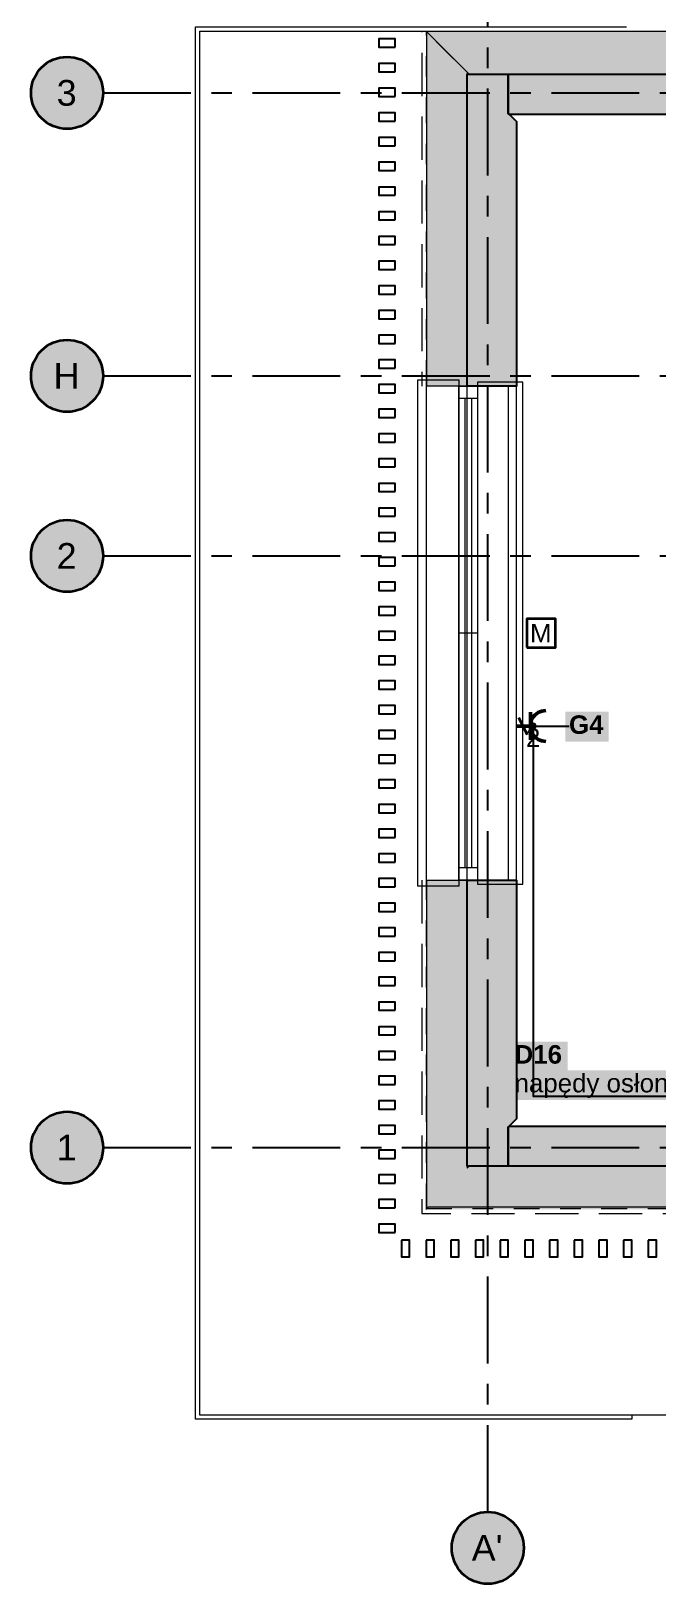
# Model space of a CAD drawing. Header units: metres. Extents: x -3.2 to 13.5, y -2.1 to 9.6.
# Drawn here: x -3.22 to -0.18, y -2.12 to 5.43 of the extents above; entities that cross this region are included whole.
import ezdxf

# ---------------------------------------------------------------- set-up
doc = ezdxf.new("R2010")
doc.units = ezdxf.units.M
for name, pattern in [('KRESKOWA', [5.25, 4.2, -1.05]), ('PUNKTOWA', [10.5, 8.4, -1.05, 0, -1.05]), ('PUNKTOWA_KROTKA', [6.3, 4.2, -1.05, 0, -1.05])]:
    doc.linetypes.add(name, pattern=pattern)
doc.layers.add('A-MASKA', color=7, linetype='Continuous', lineweight=18)
doc.layers.add('E-OPISY', color=2, linetype='Continuous', lineweight=25)
for name, color, linetype, lineweight, true_color in [('E-GNIAZDA', 1, 'Continuous', 35, 0xc00000), ('E-TRASY', 8, 'Continuous', 25, 0x606060), ('I-OSIE', 8, 'PUNKTOWA', 18, 0x7a7a7a), ('I-PODKLAD', 8, 'Continuous', 18, 0x9a9a9a), ('I-PODKLAD-SCIANY', 8, 'Continuous', 25, 0x6e6e6e), ('I-PODKLAD-WYPELN', 254, 'Continuous', 18, 0xe6e6e6)]:
    doc.layers.add(name, color=color, linetype=linetype, lineweight=lineweight, true_color=true_color)
doc.styles.add('PL_ARIAL', font='arial.ttf')
doc.styles.add('PL_ARIAL_B', font='arialbd.ttf')

msp = doc.modelspace()

# ---------------------------------------------------------------- hatches: boundary and pattern name
at = {"layer": 'A-MASKA', "true_color": 0xffffff}
for points in [[(-0.6225, 1.9731), (-0.413, 1.9731), (-0.413, 2.1179), (-0.6225, 2.1179)], [(-0.8872, 0.3708), (-0.6123, 0.3708), (-0.6123, 0.5156), (-0.8872, 0.5156)], [(-0.8872, 0.2313), (1.2711, 0.2313), (1.2711, 0.3761), (-0.8872, 0.3761)]]:
    msp.add_hatch(color=7, dxfattribs=at).paths.add_polyline_path(points)
at = {"layer": 'E-OPISY', "true_color": 0x000000}
msp.add_hatch(color=7, dxfattribs=at).paths.add_polyline_path([(-0.7625, 2.0486), (-0.7631, 2.0532), (-0.7648, 2.0574), (-0.7676, 2.061), (-0.7712, 2.0638), (-0.7755, 2.0655), (-0.78, 2.0661), (-0.7845, 2.0655), (-0.7888, 2.0638), (-0.7924, 2.061), (-0.7952, 2.0574), (-0.7969, 2.0532), (-0.7975, 2.0486), (-0.7969, 2.0441), (-0.7952, 2.0399), (-0.7924, 2.0363), (-0.7888, 2.0335), (-0.7845, 2.0317), (-0.78, 2.0311), (-0.7755, 2.0317), (-0.7712, 2.0335), (-0.7676, 2.0363), (-0.7648, 2.0399), (-0.7631, 2.0441)])
at = {"layer": 'I-OSIE', "true_color": 0xffffff}
for points in [[(-2.87, 5.125), (-2.8715, 5.1478), (-2.876, 5.1703), (-2.8833, 5.192), (-2.8934, 5.2125), (-2.9062, 5.2315), (-2.9213, 5.2487), (-2.9385, 5.2638), (-2.9575, 5.2766), (-2.978, 5.2867), (-2.9997, 5.294), (-3.0222, 5.2985), (-3.045, 5.3), (-3.0678, 5.2985), (-3.0903, 5.294), (-3.112, 5.2867), (-3.1325, 5.2766), (-3.1515, 5.2638), (-3.1687, 5.2487), (-3.1838, 5.2315), (-3.1966, 5.2125), (-3.2067, 5.192), (-3.214, 5.1703), (-3.2185, 5.1478), (-3.22, 5.125), (-3.2185, 5.1022), (-3.214, 5.0797), (-3.2067, 5.058), (-3.1966, 5.0375), (-3.1838, 5.0185), (-3.1687, 5.0013), (-3.1515, 4.9862), (-3.1325, 4.9734), (-3.112, 4.9633), (-3.0903, 4.956), (-3.0678, 4.9515), (-3.045, 4.95), (-3.0222, 4.9515), (-2.9997, 4.956), (-2.978, 4.9633), (-2.9575, 4.9734), (-2.9385, 4.9862), (-2.9213, 5.0013), (-2.9062, 5.0185), (-2.8934, 5.0375), (-2.8833, 5.058), (-2.876, 5.0797), (-2.8715, 5.1022)], [(-2.87, 3.75), (-2.8715, 3.7728), (-2.876, 3.7953), (-2.8833, 3.817), (-2.8934, 3.8375), (-2.9062, 3.8565), (-2.9213, 3.8737), (-2.9385, 3.8888), (-2.9575, 3.9016), (-2.978, 3.9117), (-2.9997, 3.919), (-3.0222, 3.9235), (-3.045, 3.925), (-3.0678, 3.9235), (-3.0903, 3.919), (-3.112, 3.9117), (-3.1325, 3.9016), (-3.1515, 3.8888), (-3.1687, 3.8737), (-3.1838, 3.8565), (-3.1966, 3.8375), (-3.2067, 3.817), (-3.214, 3.7953), (-3.2185, 3.7728), (-3.22, 3.75), (-3.2185, 3.7272), (-3.214, 3.7047), (-3.2067, 3.683), (-3.1966, 3.6625), (-3.1838, 3.6435), (-3.1687, 3.6263), (-3.1515, 3.6112), (-3.1325, 3.5984), (-3.112, 3.5883), (-3.0903, 3.581), (-3.0678, 3.5765), (-3.045, 3.575), (-3.0222, 3.5765), (-2.9997, 3.581), (-2.978, 3.5883), (-2.9575, 3.5984), (-2.9385, 3.6112), (-2.9213, 3.6263), (-2.9062, 3.6435), (-2.8934, 3.6625), (-2.8833, 3.683), (-2.876, 3.7047), (-2.8715, 3.7272)], [(-2.87, 2.875), (-2.8715, 2.8978), (-2.876, 2.9203), (-2.8833, 2.942), (-2.8934, 2.9625), (-2.9062, 2.9815), (-2.9213, 2.9987), (-2.9385, 3.0138), (-2.9575, 3.0266), (-2.978, 3.0367), (-2.9997, 3.044), (-3.0222, 3.0485), (-3.045, 3.05), (-3.0678, 3.0485), (-3.0903, 3.044), (-3.112, 3.0367), (-3.1325, 3.0266), (-3.1515, 3.0138), (-3.1687, 2.9987), (-3.1838, 2.9815), (-3.1966, 2.9625), (-3.2067, 2.942), (-3.214, 2.9203), (-3.2185, 2.8978), (-3.22, 2.875), (-3.2185, 2.8522), (-3.214, 2.8297), (-3.2067, 2.808), (-3.1966, 2.7875), (-3.1838, 2.7685), (-3.1687, 2.7513), (-3.1515, 2.7362), (-3.1325, 2.7234), (-3.112, 2.7133), (-3.0903, 2.706), (-3.0678, 2.7015), (-3.045, 2.7), (-3.0222, 2.7015), (-2.9997, 2.706), (-2.978, 2.7133), (-2.9575, 2.7234), (-2.9385, 2.7362), (-2.9213, 2.7513), (-2.9062, 2.7685), (-2.8934, 2.7875), (-2.8833, 2.808), (-2.876, 2.8297), (-2.8715, 2.8522)], [(-2.87, 0), (-2.8715, 0.0228), (-2.876, 0.0453), (-2.8833, 0.067), (-2.8934, 0.0875), (-2.9062, 0.1065), (-2.9213, 0.1237), (-2.9385, 0.1388), (-2.9575, 0.1516), (-2.978, 0.1617), (-2.9997, 0.169), (-3.0222, 0.1735), (-3.045, 0.175), (-3.0678, 0.1735), (-3.0903, 0.169), (-3.112, 0.1617), (-3.1325, 0.1516), (-3.1515, 0.1388), (-3.1687, 0.1237), (-3.1838, 0.1065), (-3.1966, 0.0875), (-3.2067, 0.067), (-3.214, 0.0453), (-3.2185, 0.0228), (-3.22, 0), (-3.2185, -0.0228), (-3.214, -0.0453), (-3.2067, -0.067), (-3.1966, -0.0875), (-3.1838, -0.1065), (-3.1687, -0.1237), (-3.1515, -0.1388), (-3.1325, -0.1516), (-3.112, -0.1617), (-3.0903, -0.169), (-3.0678, -0.1735), (-3.045, -0.175), (-3.0222, -0.1735), (-2.9997, -0.169), (-2.978, -0.1617), (-2.9575, -0.1516), (-2.9385, -0.1388), (-2.9213, -0.1237), (-2.9062, -0.1065), (-2.8934, -0.0875), (-2.8833, -0.067), (-2.876, -0.0453), (-2.8715, -0.0228)], [(-0.825, -1.945), (-0.8265, -1.9222), (-0.831, -1.8997), (-0.8383, -1.878), (-0.8484, -1.8575), (-0.8612, -1.8385), (-0.8763, -1.8213), (-0.8935, -1.8062), (-0.9125, -1.7934), (-0.933, -1.7833), (-0.9547, -1.776), (-0.9772, -1.7715), (-1, -1.77), (-1.0228, -1.7715), (-1.0453, -1.776), (-1.067, -1.7833), (-1.0875, -1.7934), (-1.1065, -1.8062), (-1.1237, -1.8213), (-1.1388, -1.8385), (-1.1516, -1.8575), (-1.1617, -1.878), (-1.169, -1.8997), (-1.1735, -1.9222), (-1.175, -1.945), (-1.1735, -1.9678), (-1.169, -1.9903), (-1.1617, -2.012), (-1.1516, -2.0325), (-1.1388, -2.0515), (-1.1237, -2.0687), (-1.1065, -2.0838), (-1.0875, -2.0966), (-1.067, -2.1067), (-1.0453, -2.114), (-1.0228, -2.1185), (-1, -2.12), (-0.9772, -2.1185), (-0.9547, -2.114), (-0.933, -2.1067), (-0.9125, -2.0966), (-0.8935, -2.0838), (-0.8763, -2.0687), (-0.8612, -2.0515), (-0.8484, -2.0325), (-0.8383, -2.012), (-0.831, -1.9903), (-0.8265, -1.9678)]]:
    msp.add_hatch(color=7, dxfattribs=at).paths.add_polyline_path(points)
at = {"layer": 'I-PODKLAD-WYPELN', "true_color": 0xe4e4e4}
h = msp.add_hatch(color=7, dxfattribs=at)
h.paths.add_polyline_path([(-0.86, 4.985), (-0.86, 4.985), (-0.86, 3.7), (-0.86, 3.7), (-0.86, 3.7), (-0.885, 3.7), (-0.885, 3.7), (-0.885, 3.7), (-0.885, 3.7), (-1.1, 3.7), (-1.1, 3.7), (-1.1, 3.7), (-1.1, 3.7), (-1.1, 3.7), (-1.1, 3.7), (-1.1, 3.7), (-1.1, 3.7), (-1.296, 3.7), (-1.296, 3.7), (-1.296, 3.7), (-1.296, 3.7), (-1.3, 3.7), (-1.3, 5.425), (-1.3, 5.425), (-1.3, 5.425), (-1.3, 5.425), (3.575, 5.425), (3.575, 9.05), (4.3, 9.05), (4.3, 8.84), (4.3, 8.645), (3.98, 8.645), (3.98, 5.425), (3.965, 5.425), (3.965, 5.425), (3.965, 5.425), (3.965, 5.425), (3.965, 5.425), (3.965, 5.425), (3.965, 5.425), (3.965, 5.425), (3.965, 5.425), (3.965, 5.425), (3.965, 5.425), (3.965, 5.23), (3.965, 5.23), (3.965, 5.23), (3.965, 5.23), (3.965, 5.23), (4.2, 5.23), (4.2, 5.23), (4.2, 5.23), (4.2, 5.23), (4.2, 5.23), (4.2, 5.035), (4.2, 5.035), (4.2, 5.035), (4.2, 5.02), (4.2, 5.02), (4.2, 5.02), (3.875, 5.02), (3.875, 5.02), (3.875, 5.02), (3.875, 5.02), (3.875, 5.02), (3.65, 5.02), (3.65, 5.02), (3.65, 5.02), (3.65, 4.8), (3.65, 4.8), (3.65, 4.8), (3.635, 4.8), (3.635, 4.8), (3.635, 4.8), (3.635, 4.8), (3.5, 4.8), (3.5, 4.8), (3.5, 4.8), (3.5, 4.8), (3.5, 4.8), (3.5, 5.02), (3.5, 5.02), (3.5, 5.02), (3.5, 5.02), (3.5, 5.02), (-0.895, 5.02), (-0.895, 5.02), (-0.895, 5.02), (-0.8975, 5.0225), (-0.885, 5.01), (-0.885, 5.01), (-0.885, 5.01), (-0.86, 4.985)])
h.paths.add_polyline_path([(3.875, 5.215), (3.875, 5.215), (3.875, 5.215), (3.875, 5.215), (3.875, 5.215), (3.875, 5.215), (3.875, 5.215), (3.875, 5.215)], flags=0)
h.paths.add_polyline_path([(3.875, 5.035), (3.875, 5.035), (3.875, 5.035)], flags=0)
h.paths.add_polyline_path([(-1.1, 5.225), (-1.1, 5.225), (-1.1, 5.225), (-1.1, 5.215), (-1.1, 5.215), (-1.1, 5.215), (-1.1, 5.215), (-1.1, 5.215), (-1.09, 5.215), (-1.09, 5.215), (-1.09, 5.215)], flags=0)
h.paths.add_polyline_path([(-0.9, 5.215), (-0.9, 5.215), (-0.9, 5.215), (-0.9, 5.215), (-0.9, 5.215), (-0.9, 5.215), (-0.9, 5.215), (-0.9, 5.215)], flags=0)
h.paths.add_polyline_path([(-1.296, 5.421), (-1.296, 5.421), (-1.296, 5.421), (-1.296, 5.421), (-1.29, 5.415)], flags=0)
h.paths.add_polyline_path([(-1.2129, 5.3379), (-1.116, 5.241), (-1.1004, 5.2254), (-1.29, 5.415)], flags=0)
h.paths.add_polyline_path([(3.785, 5.425), (3.785, 5.425), (3.785, 5.425), (3.785, 5.425)], flags=0)
h.paths.add_polyline_path([(3.785, 5.215), (3.785, 5.215), (3.785, 5.215), (3.785, 5.215)], flags=0)
h = msp.add_hatch(color=7, dxfattribs=at)
h.paths.add_polyline_path([(0, 0.105), (0, 0.105), (0, -0.09), (0, -0.09), (0, -0.09), (0, -0.09), (0, -0.29), (0, -0.3), (-1.3, -0.3), (-1.3, 1.3), (-1.296, 1.3), (-1.296, 1.3), (-1.296, 1.3), (-1.296, 1.3), (-1.1, 1.3), (-1.1, 1.3), (-1.1, 1.3), (-1.1, 1.3), (-1.1, 1.3), (-1.1, 1.3), (-1.1, 1.3), (-1.1, 1.3), (-0.885, 1.3), (-0.885, 1.3), (-0.885, 1.3), (-0.86, 1.3), (-0.86, 1.3), (-0.86, 1.3), (-0.86, 0.14), (-0.86, 0.14), (-0.86, 0.14), (-0.885, 0.115), (-0.885, 0.115), (-0.885, 0.115), (-0.885, 0.115), (-0.9, 0.1), (-0.9, 0.1), (-0.895, 0.105), (-0.895, 0.105), (-0.895, 0.105), (0, 0.105)])
h.paths.add_polyline_path([(-0.9, -0.09), (-0.9, -0.09), (-0.9, -0.09), (-0.9, -0.09), (-0.9, -0.09), (-0.9, -0.09), (-0.9, -0.09), (-0.9, -0.09), (-0.9, -0.09)], flags=0)
h.paths.add_polyline_path([(-1.296, -0.296), (-1.296, -0.296), (-1.296, -0.296), (-1.296, -0.296)], flags=0)
h.paths.add_polyline_path([(-1.116, -0.116), (-1.1596, -0.1596), (-1.1135, -0.1135)], flags=0)
h.paths.add_polyline_path([(-1.1, -0.09), (-1.1, -0.09), (-1.1, -0.1), (-1.1, -0.1), (-1.1, -0.1), (-1.09, -0.09), (-1.1, -0.09), (-1.1, -0.09), (-1.1, -0.09)], flags=0)

# ---------------------------------------------------------------- linework, layer by layer
at = {"layer": 'E-GNIAZDA', "lineweight": 35, "ltscale": 0.05}
msp.add_lwpolyline([(-0.81, 2.43), (-0.67, 2.43), (-0.67, 2.57), (-0.81, 2.57)], close=True, dxfattribs=at)
at = {"layer": 'E-GNIAZDA', "lineweight": 50, "ltscale": 0.05}
for points in [[(-0.7175, 2.1236), (-0.7273, 2.123), (-0.7369, 2.1211), (-0.7462, 2.1179), (-0.755, 2.1136), (-0.7632, 2.1081), (-0.7705, 2.1017), (-0.777, 2.0943), (-0.7825, 2.0861), (-0.7868, 2.0773), (-0.7899, 2.068), (-0.7919, 2.0584), (-0.7925, 2.0486), (-0.7919, 2.0388), (-0.7899, 2.0292), (-0.7868, 2.0199), (-0.7825, 2.0111), (-0.777, 2.003), (-0.7705, 1.9956), (-0.7632, 1.9891), (-0.755, 1.9837), (-0.7462, 1.9793), (-0.7369, 1.9762), (-0.7273, 1.9743), (-0.7175, 1.9736)], [(-0.7925, 2.1161), (-0.7925, 1.9811)], [(-0.86, 2.0486), (-0.7925, 2.0486)]]:
    msp.add_lwpolyline(points, dxfattribs=at)
at = {"layer": 'E-GNIAZDA', "lineweight": 35, "ltscale": 0.05}
msp.add_lwpolyline([(-0.8506, 2.0906), (-0.8086, 2.0066)], dxfattribs=at)
at = {"layer": 'E-OPISY', "lineweight": 25, "ltscale": 0.05}
msp.add_lwpolyline([(-0.78, 2.0486), (-0.605, 2.0486)], dxfattribs=at)
at = {"layer": 'E-TRASY', "linetype": 'Continuous', "lineweight": 25, "ltscale": 0.05, "flags": 128}
msp.add_lwpolyline([(-0.78, 2.0486), (-0.78, 0.25), (1.0468, 0.25), (1.0468, 0.185)], dxfattribs=at)
at = {"layer": 'I-OSIE', "linetype": 'PUNKTOWA', "lineweight": 25, "ltscale": 0.050183, "flags": 128}
msp.add_lwpolyline([(-1, -1.77), (-1, 9.19)], dxfattribs=at)
at = {"layer": 'I-OSIE', "linetype": 'PUNKTOWA', "lineweight": 25, "ltscale": 0.050773, "flags": 128}
for points in [[(-2.87, 5.125), (13.55, 5.125)], [(-2.87, 3.75), (13.55, 3.75)], [(-2.87, 2.875), (13.55, 2.875)], [(-2.87, 0), (13.55, 0)]]:
    msp.add_lwpolyline(points, dxfattribs=at)
at = {"layer": 'I-OSIE', "linetype": 'Continuous', "lineweight": 35, "ltscale": 0.05}
for centre in [(-3.045, 5.125), (-3.045, 3.75), (-3.045, 2.875), (-3.045, 0), (-1, -1.945)]:
    msp.add_circle(centre, 0.175, dxfattribs=at)
at = {"layer": 'I-PODKLAD', "lineweight": 13, "ltscale": 0.05}
for points in [[(-0.3, -1.3005), (-0.3, -1.32), (-2.42, -1.32), (-2.42, 5.445), (-0.3255, 5.445)], [(12.3255, 5.425), (12.6, 5.425), (12.6, -1.3), (-2.4, -1.3), (-2.4, 5.425), (-1.3005, 5.425)], [(-1.3, 3.6995), (-1.3, 1.3005)], [(-1.1, 1.3005), (-1.1, 3.6995)], [(-0.9, 3.6995), (-0.9, 1.3005)], [(-0.86, 1.3005), (-0.86, 3.6995)]]:
    msp.add_lwpolyline(points, dxfattribs=at)
at = {"layer": 'I-PODKLAD', "linetype": 'KRESKOWA', "lineweight": 13, "ltscale": 0.05, "flags": 128}
for points in [[(12.32, 3.1005), (12.32, 5.425), (12.6, 5.425), (12.6, -1.3), (-2.4, -1.3), (-2.4, 5.425), (-1.32, 5.425), (-1.32, 3.7005)], [(-1.32, 1.2995), (-1.32, -0.32), (-0.0005, -0.32)]]:
    msp.add_lwpolyline(points, dxfattribs=at)
at = {"layer": 'I-PODKLAD', "lineweight": 18, "ltscale": 0.05}
for points in [[(-1.14, 3.73), (-1.14, 1.27), (-1.34, 1.27), (-1.34, 3.73)], [(-1.05, 3.7), (-1.05, 1.3), (-1.14, 1.3), (-1.14, 3.7)], [(-1.05, 3.72), (-1.05, 1.28), (-0.83, 1.28), (-0.83, 3.72)]]:
    msp.add_lwpolyline(points, close=True, dxfattribs=at)
for points in [[(-1.05, 3.64), (-1.14, 3.64)], [(-1.1112, 3.64), (-1.1112, 1.36)], [(-1.0788, 3.64), (-1.0788, 1.36)], [(-1.05, 2.5), (-1.14, 2.5)], [(-1.05, 1.36), (-1.14, 1.36)]]:
    msp.add_lwpolyline(points, dxfattribs=at)
at = {"layer": 'I-PODKLAD-SCIANY', "lineweight": 25, "ltscale": 0.05}
for points in [[(-1.45, 5.3475), (-1.45, 5.3875), (-1.53, 5.3875), (-1.53, 5.3475)], [(-1.45, 5.2275), (-1.45, 5.2675), (-1.53, 5.2675), (-1.53, 5.2275)], [(-1.1, 3.7), (-1.1, 5.215), (-1.1, 5.215), (-1.1, 5.215), (-1.1, 5.215), (-1.1, 5.215), (-0.9, 5.215), (-0.9, 5.215), (-0.9, 5.215), (-0.9, 5.215), (-0.9, 5.215), (-0.9, 5.025), (-0.9, 5.025), (-0.9, 5.025), (-0.9, 5.025), (-0.9, 5.025), (-0.9, 5.025), (-0.9, 5.025), (-0.9, 5.025), (-0.9, 5.025), (-0.885, 5.01), (-0.86, 4.985), (-0.86, 4.985), (-0.86, 4.985), (-0.86, 4.985), (-0.86, 3.7), (-0.86, 3.7), (-0.86, 3.7), (-0.86, 3.7), (-1.1, 3.7), (-1.1, 3.7), (-1.1, 3.7), (-1.1, 3.7)], [(-1.45, 5.1075), (-1.45, 5.1475), (-1.53, 5.1475), (-1.53, 5.1075)], [(-1.45, 4.9875), (-1.45, 5.0275), (-1.53, 5.0275), (-1.53, 4.9875)], [(-1.45, 4.8675), (-1.45, 4.9075), (-1.53, 4.9075), (-1.53, 4.8675)], [(-1.45, 4.7475), (-1.45, 4.7875), (-1.53, 4.7875), (-1.53, 4.7475)], [(-1.45, 4.6275), (-1.45, 4.6675), (-1.53, 4.6675), (-1.53, 4.6275)], [(-1.45, 4.5075), (-1.45, 4.5475), (-1.53, 4.5475), (-1.53, 4.5075)], [(-1.45, 4.3875), (-1.45, 4.4275), (-1.53, 4.4275), (-1.53, 4.3875)], [(-1.45, 4.2675), (-1.45, 4.3075), (-1.53, 4.3075), (-1.53, 4.2675)], [(-1.45, 4.1475), (-1.45, 4.1875), (-1.53, 4.1875), (-1.53, 4.1475)], [(-1.45, 4.0275), (-1.45, 4.0675), (-1.53, 4.0675), (-1.53, 4.0275)], [(-1.45, 3.9075), (-1.45, 3.9475), (-1.53, 3.9475), (-1.53, 3.9075)], [(-1.45, 3.7875), (-1.45, 3.8275), (-1.53, 3.8275), (-1.53, 3.7875)], [(-1.45, 3.6675), (-1.45, 3.7075), (-1.53, 3.7075), (-1.53, 3.6675)], [(-1.45, 3.5475), (-1.45, 3.5875), (-1.53, 3.5875), (-1.53, 3.5475)], [(-1.45, 3.4275), (-1.45, 3.4675), (-1.53, 3.4675), (-1.53, 3.4275)], [(-1.45, 3.3075), (-1.45, 3.3475), (-1.53, 3.3475), (-1.53, 3.3075)], [(-1.45, 3.1875), (-1.45, 3.2275), (-1.53, 3.2275), (-1.53, 3.1875)], [(-1.45, 3.0675), (-1.45, 3.1075), (-1.53, 3.1075), (-1.53, 3.0675)], [(-1.45, 2.9475), (-1.45, 2.9875), (-1.53, 2.9875), (-1.53, 2.9475)], [(-1.45, 2.8275), (-1.45, 2.8675), (-1.53, 2.8675), (-1.53, 2.8275)], [(-1.45, 2.7075), (-1.45, 2.7475), (-1.53, 2.7475), (-1.53, 2.7075)], [(-1.45, 2.5875), (-1.45, 2.6275), (-1.53, 2.6275), (-1.53, 2.5875)], [(-1.45, 2.4675), (-1.45, 2.5075), (-1.53, 2.5075), (-1.53, 2.4675)], [(-1.45, 2.3475), (-1.45, 2.3875), (-1.53, 2.3875), (-1.53, 2.3475)], [(-1.45, 2.2275), (-1.45, 2.2675), (-1.53, 2.2675), (-1.53, 2.2275)], [(-1.45, 2.1075), (-1.45, 2.1475), (-1.53, 2.1475), (-1.53, 2.1075)], [(-1.45, 1.9875), (-1.45, 2.0275), (-1.53, 2.0275), (-1.53, 1.9875)], [(-1.45, 1.8675), (-1.45, 1.9075), (-1.53, 1.9075), (-1.53, 1.8675)], [(-1.45, 1.7475), (-1.45, 1.7875), (-1.53, 1.7875), (-1.53, 1.7475)], [(-1.45, 1.6275), (-1.45, 1.6675), (-1.53, 1.6675), (-1.53, 1.6275)], [(-1.45, 1.5075), (-1.45, 1.5475), (-1.53, 1.5475), (-1.53, 1.5075)], [(-1.45, 1.3875), (-1.45, 1.4275), (-1.53, 1.4275), (-1.53, 1.3875)], [(-1.45, 1.2675), (-1.45, 1.3075), (-1.53, 1.3075), (-1.53, 1.2675)], [(-1.1, -0.09), (-1.1, 1.3), (-1.1, 1.3), (-1.1, 1.3), (-1.1, 1.3), (-1.1, 1.3), (-0.86, 1.3), (-0.86, 1.3), (-0.86, 1.3), (-0.86, 1.3), (-0.86, 0.14), (-0.86, 0.14), (-0.86, 0.14), (-0.86, 0.14), (-0.885, 0.115), (-0.9, 0.1), (-0.9, 0.1), (-0.9, 0.1), (-0.9, 0.1), (-0.9, 0.1), (-0.9, 0.1), (-0.9, 0.1), (-0.9, 0.1), (-0.9, 0.1), (-0.9, -0.09), (-0.9, -0.09), (-0.9, -0.09), (-0.9, -0.09), (-0.9, -0.09), (-1.1, -0.09), (-1.1, -0.09), (-1.1, -0.09), (-1.1, -0.09)], [(-1.45, 1.1475), (-1.45, 1.1875), (-1.53, 1.1875), (-1.53, 1.1475)], [(-1.45, 1.0275), (-1.45, 1.0675), (-1.53, 1.0675), (-1.53, 1.0275)], [(-1.45, 0.9075), (-1.45, 0.9475), (-1.53, 0.9475), (-1.53, 0.9075)], [(-1.45, 0.7875), (-1.45, 0.8275), (-1.53, 0.8275), (-1.53, 0.7875)], [(-1.45, 0.6675), (-1.45, 0.7075), (-1.53, 0.7075), (-1.53, 0.6675)], [(-1.45, 0.5475), (-1.45, 0.5875), (-1.53, 0.5875), (-1.53, 0.5475)], [(-1.45, 0.4275), (-1.45, 0.4675), (-1.53, 0.4675), (-1.53, 0.4275)], [(-1.45, 0.3075), (-1.45, 0.3475), (-1.53, 0.3475), (-1.53, 0.3075)], [(-1.45, 0.1875), (-1.45, 0.2275), (-1.53, 0.2275), (-1.53, 0.1875)], [(-1.45, 0.0675), (-1.45, 0.1075), (-1.53, 0.1075), (-1.53, 0.0675)], [(-0.9, -0.09), (-0.9, -0.09), (-0.9, -0.09), (-0.9, 0.1), (-0.9, 0.1), (-0.9, 0.1), (-0.9, 0.1), (-0.895, 0.105), (-0.895, 0.105), (-0.895, 0.105), (-0.895, 0.105), (-0.895, 0.105), (0, 0.105), (0, 0.105), (0, 0.105), (0, 0.105), (0, -0.09), (0, -0.09), (0, -0.09), (0, -0.09), (-0.9, -0.09)], [(-1.45, -0.0525), (-1.45, -0.0125), (-1.53, -0.0125), (-1.53, -0.0525)], [(-1.45, -0.1725), (-1.45, -0.1325), (-1.53, -0.1325), (-1.53, -0.1725)], [(-1.45, -0.2925), (-1.45, -0.2525), (-1.53, -0.2525), (-1.53, -0.2925)], [(-1.45, -0.4125), (-1.45, -0.3725), (-1.53, -0.3725), (-1.53, -0.4125)], [(-1.42, -0.45), (-1.42, -0.53), (-1.38, -0.53), (-1.38, -0.45)], [(-1.3, -0.45), (-1.3, -0.53), (-1.26, -0.53), (-1.26, -0.45)], [(-1.18, -0.45), (-1.18, -0.53), (-1.14, -0.53), (-1.14, -0.45)], [(-1.06, -0.45), (-1.06, -0.53), (-1.02, -0.53), (-1.02, -0.45)], [(-0.94, -0.45), (-0.94, -0.53), (-0.9, -0.53), (-0.9, -0.45)], [(-0.82, -0.45), (-0.82, -0.53), (-0.78, -0.53), (-0.78, -0.45)], [(-0.7, -0.45), (-0.7, -0.53), (-0.66, -0.53), (-0.66, -0.45)], [(-0.58, -0.45), (-0.58, -0.53), (-0.54, -0.53), (-0.54, -0.45)], [(-0.46, -0.45), (-0.46, -0.53), (-0.42, -0.53), (-0.42, -0.45)], [(-0.34, -0.45), (-0.34, -0.53), (-0.3, -0.53), (-0.3, -0.45)], [(-0.22, -0.45), (-0.22, -0.53), (-0.18, -0.53), (-0.18, -0.45)]]:
    msp.add_lwpolyline(points, close=True, dxfattribs=at)
at = {"layer": 'I-PODKLAD-SCIANY', "lineweight": 13, "ltscale": 0.05}
for points in [[(3.785, 5.215), (-1.09, 5.215), (-1.09, 5.215), (-1.09, 5.215), (-1.29, 5.415), (-1.296, 5.421), (-1.3, 5.425), (-1.3, 5.425), (-1.3, 5.425), (-1.3, 5.425), (3.575, 5.425)], [(0, -0.29), (-1.29, -0.29), (-1.29, -0.29), (-1.29, -0.29), (-1.29, -0.29), (-1.29, -0.29), (-1.29, -0.29), (-1.29, -0.29), (-1.29, -0.29), (-1.29, -0.29), (-1.296, -0.296), (-1.296, -0.296), (-1.296, -0.296), (-1.296, -0.296), (-1.296, 1.3), (-1.296, 1.3), (-1.296, 1.3), (-1.296, 1.3), (-1.1, 1.3), (-1.1, 1.3), (-1.1, 1.3), (-1.1, 1.3), (-1.1, -0.1), (-1.1, -0.1), (-1.1, -0.1), (-1.1, -0.1), (-1.1, -0.1), (-1.1, -0.1), (-1.1, -0.1), (-1.1, -0.1), (-1.1, -0.1), (-1.1, -0.1), (-1.1, -0.1), (-1.1, -0.1), (-1.1, -0.1), (-1.1, -0.1), (-1.1, -0.1), (-1.1, -0.1), (-1.1, -0.1), (-1.1, -0.1), (-1.1, -0.1), (-1.1, -0.1), (-1.1, -0.1), (-1.1, -0.1), (-1.1, -0.1), (-1.1, -0.1), (-1.1, -0.1), (-1.09, -0.09), (-1.09, -0.09), (-1.09, -0.09), (0, -0.09)]]:
    msp.add_lwpolyline(points, dxfattribs=at)
at = {"layer": 'I-PODKLAD-SCIANY', "linetype": 'PUNKTOWA_KROTKA', "lineweight": 13, "ltscale": 0.03, "flags": 128}
for points in [[(-1.298, 3.7), (-1.298, 5.425)], [(-1.298, -0.3), (-1.298, 1.3)], [(-1.3, -0.295), (0, -0.295)]]:
    msp.add_lwpolyline(points, dxfattribs=at)
at = {"layer": 'I-PODKLAD-SCIANY', "lineweight": 13, "ltscale": 0.05}
msp.add_lwpolyline([(-1.296, 5.421), (-1.296, 5.421), (-1.29, 5.415), (-1.29, 5.415), (-1.2129, 5.3379), (-1.116, 5.241), (-1.1, 5.225), (-1.1, 5.225), (-1.1, 5.225), (-1.1, 5.225), (-1.1, 5.225), (-1.1, 3.7), (-1.1, 3.7), (-1.1, 3.7), (-1.1, 3.7), (-1.296, 3.7), (-1.296, 3.7), (-1.296, 3.7), (-1.296, 3.7), (-1.296, 5.421)], close=True, dxfattribs=at)
at = {"layer": 'I-PODKLAD-SCIANY', "lineweight": 25, "ltscale": 0.05}
msp.add_lwpolyline([(3.515, 5.02), (-0.895, 5.02), (-0.895, 5.02), (-0.895, 5.02), (-0.9, 5.025), (-0.9, 5.025), (-0.9, 5.025), (-0.9, 5.025), (-0.9, 5.215), (-0.9, 5.215), (-0.9, 5.215), (3.785, 5.215)], dxfattribs=at)

# ---------------------------------------------------------------- texts
at = {"layer": 'E-GNIAZDA', "style": 'PL_ARIAL'}
for s, p in [('M', (-0.7945, 2.455)), ('2', (-0.8146, 1.9466))]:
    msp.add_text(s, height=0.09, dxfattribs=at).set_placement(p)
at = {"layer": 'E-OPISY'}
for s, style, p in [('G4', 'PL_ARIAL_B', (-0.605, 2.0104)), ('D16', 'PL_ARIAL_B', (-0.8697, 0.4081)), ('napędy osłon (5 szt. na kondygnacji)', 'PL_ARIAL', (-0.8697, 0.2686))]:
    msp.add_text(s, height=0.09, dxfattribs=dict(at, style=style)).set_placement(p)
at = {"layer": 'I-OSIE', "style": 'PL_ARIAL'}
for s, p in [('3', (-3.0955, 5.0625)), ('H', (-3.1106, 3.6875)), ('2', (-3.0955, 2.8125)), ('1', (-3.0955, -0.0625)), ("A'", (-1.0779, -2.0075))]:
    msp.add_text(s, height=0.125, dxfattribs=at).set_placement(p)

doc.saveas('drawing.dxf')
